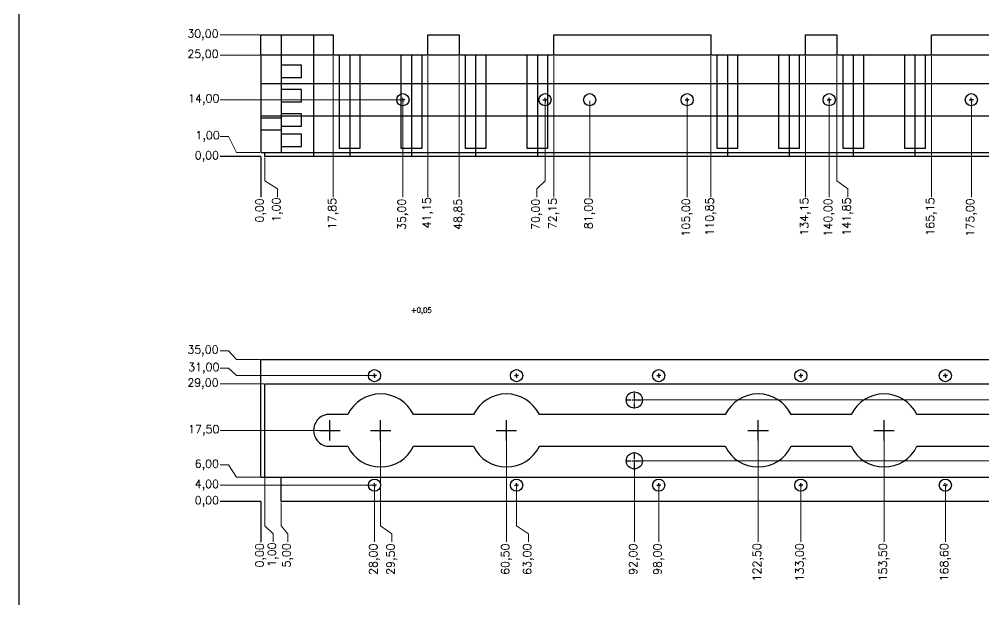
# Model space of a CAD drawing. Header units: millimetres. Extents: x -561 to 379, y -314 to 143.
# Drawn here: x -561.2 to -323.6, y -108.6 to 34.4 of the extents above; entities that cross this region are included whole.
import ezdxf

# ---------------------------------------------------------------- set-up
doc = ezdxf.new("R2010")
doc.units = ezdxf.units.MM
doc.header["$MEASUREMENT"] = 0
doc.linetypes.add('CENTER', pattern=[2, 1.25, -0.25, 0.25, -0.25])
doc.styles.add('SIMPLEX', font='simplex8.shx')
doc.dimstyles.new('dim', dxfattribs={"dimtxt": 2, "dimasz": 1, "dimexe": 0.5, "dimexo": 0.25, "dimgap": 0.25, "dimtad": 0, "dimzin": 0, "dimtxsty": 'SIMPLEX', "dimcen": 1, "dimclrd": 6, "dimclre": 6, "dimclrt": 256, "dimadec": 0, "dimazin": 0, "dimtfac": 1, "dimtmove": 0, "dimatfit": 3, "dimfxl": 1, "dimtolj": 1, "dimtzin": 0, "dimlwd": 15, "dimlwe": 15, "dimarcsym": 0})

# ---------------------------------------------------------------- blocks, each defined once
blk = doc.blocks.new('*U104')
at = {"color": 0, "linetype": 'CENTER', "transparency": 16777216}
for p, q in [((-2.12, 0), (-0.4, 0)), ((0, 0.4), (0, 2.12)), ((0.4, 0), (2.12, 0)), ((0, -2.12), (0, -0.4))]:
    blk.add_line(p, q, dxfattribs=at)
at = {"color": 0, "linetype": 'Continuous', "transparency": 16777216}
for p, q in [((-0.2, 0), (0.2, 0)), ((0, -0.2), (0, 0.2))]:
    blk.add_line(p, q, dxfattribs=at)
blk = doc.blocks.new('*U105')
at = {"color": 0, "linetype": 'CENTER', "transparency": 16777216}
for p, q in [((-2.12, 0), (-0.4, 0)), ((0, 0.4), (0, 2.12)), ((0.4, 0), (2.12, 0)), ((0, -2.12), (0, -0.4))]:
    blk.add_line(p, q, dxfattribs=at)
at = {"color": 0, "linetype": 'Continuous', "transparency": 16777216}
for p, q in [((-0.2, 0), (0.2, 0)), ((0, -0.2), (0, 0.2))]:
    blk.add_line(p, q, dxfattribs=at)
blk = doc.blocks.new('*D106')
at = {"color": 6, "lineweight": 15, "transparency": 16777216}
blk.add_line((-501.68, -84.65), (-501.68, -94.4), dxfattribs=at)
at = {"layer": 'Defpoints', "color": 0, "transparency": 16777216}
for p in [(-501.68, -84.4), (-501.68, -84.4), (-501.68, -94.4)]:
    blk.add_point(p, dxfattribs=at)
at = {"transparency": 16777216, "insert": (-501.68, -97.7), "char_height": 2, "attachment_point": 5, "rotation": 90, "style": 'SIMPLEX'}
blk.add_mtext('\\A1;0,00', dxfattribs=at)
blk = doc.blocks.new('*D107')
at = {"color": 6, "lineweight": 15, "transparency": 16777216}
for p, q in [((-500.68, -78.65), (-500.68, -90.4)), ((-500.68, -90.4), (-498.66, -92.4)), ((-498.66, -92.4), (-498.66, -94.4))]:
    blk.add_line(p, q, dxfattribs=at)
at = {"layer": 'Defpoints', "color": 0, "transparency": 16777216}
for p in [(-500.68, -78.4), (-501.68, -84.4), (-498.66, -94.4)]:
    blk.add_point(p, dxfattribs=at)
at = {"transparency": 16777216, "insert": (-498.66, -97.51), "char_height": 2, "attachment_point": 5, "rotation": 90, "style": 'SIMPLEX'}
blk.add_mtext('\\A1;1,00', dxfattribs=at)
blk = doc.blocks.new('*D108')
at = {"color": 6, "lineweight": 15, "transparency": 16777216}
for p, q in [((-496.68, -84.65), (-496.68, -90.4)), ((-496.68, -90.4), (-495.07, -92.4)), ((-495.07, -92.4), (-495.07, -94.4))]:
    blk.add_line(p, q, dxfattribs=at)
at = {"layer": 'Defpoints', "color": 0, "transparency": 16777216}
for p in [(-501.68, -84.4), (-496.68, -84.4), (-495.07, -94.4)]:
    blk.add_point(p, dxfattribs=at)
at = {"transparency": 16777216, "insert": (-495.07, -97.7), "char_height": 2, "attachment_point": 5, "rotation": 90, "style": 'SIMPLEX'}
blk.add_mtext('\\A1;5,00', dxfattribs=at)
blk = doc.blocks.new('*D109')
at = {"color": 6, "lineweight": 15, "transparency": 16777216}
blk.add_line((-473.68, -80.65), (-473.68, -94.4), dxfattribs=at)
at = {"layer": 'Defpoints', "color": 0, "transparency": 16777216}
for p in [(-473.68, -80.4), (-501.68, -84.4), (-473.68, -94.4)]:
    blk.add_point(p, dxfattribs=at)
at = {"transparency": 16777216, "insert": (-473.68, -98.65), "char_height": 2, "attachment_point": 5, "rotation": 90, "style": 'SIMPLEX'}
blk.add_mtext('\\A1;28,00', dxfattribs=at)
blk = doc.blocks.new('*D110')
at = {"color": 6, "lineweight": 15, "transparency": 16777216}
for p, q in [((-472.18, -67.15), (-472.18, -90.4)), ((-472.18, -90.4), (-469.42, -92.4)), ((-469.42, -92.4), (-469.42, -94.4))]:
    blk.add_line(p, q, dxfattribs=at)
at = {"layer": 'Defpoints', "color": 0, "transparency": 16777216}
for p in [(-472.18, -66.9), (-501.68, -84.4), (-469.42, -94.4)]:
    blk.add_point(p, dxfattribs=at)
at = {"transparency": 16777216, "insert": (-469.42, -98.65), "char_height": 2, "attachment_point": 5, "rotation": 90, "style": 'SIMPLEX'}
blk.add_mtext('\\A1;29,50', dxfattribs=at)
blk = doc.blocks.new('*D111')
at = {"color": 6, "lineweight": 15, "transparency": 16777216}
blk.add_line((-501.93, -84.4), (-511.68, -84.4), dxfattribs=at)
at = {"layer": 'Defpoints', "color": 0, "transparency": 16777216}
for p in [(-511.68, -84.4), (-501.68, -84.4), (-501.68, -84.4)]:
    blk.add_point(p, dxfattribs=at)
at = {"transparency": 16777216, "insert": (-514.98, -84.4), "char_height": 2, "attachment_point": 5, "style": 'SIMPLEX'}
blk.add_mtext('\\A1;0,00', dxfattribs=at)
blk = doc.blocks.new('*D112')
at = {"color": 6, "lineweight": 15, "transparency": 16777216}
blk.add_line((-473.93, -80.4), (-511.68, -80.4), dxfattribs=at)
at = {"layer": 'Defpoints', "color": 0, "transparency": 16777216}
for p in [(-511.68, -80.4), (-473.68, -80.4), (-501.68, -84.4)]:
    blk.add_point(p, dxfattribs=at)
at = {"transparency": 16777216, "insert": (-514.98, -80.4), "char_height": 2, "attachment_point": 5, "style": 'SIMPLEX'}
blk.add_mtext('\\A1;4,00', dxfattribs=at)
blk = doc.blocks.new('*D113')
at = {"color": 6, "lineweight": 15, "transparency": 16777216}
for p, q in [((-509.68, -75.42), (-511.68, -75.42)), ((-507.68, -78.4), (-509.68, -75.42)), ((-501.93, -78.4), (-507.68, -78.4))]:
    blk.add_line(p, q, dxfattribs=at)
at = {"layer": 'Defpoints', "color": 0, "transparency": 16777216}
for p in [(-511.68, -75.42), (-501.68, -78.4), (-501.68, -84.4)]:
    blk.add_point(p, dxfattribs=at)
at = {"transparency": 16777216, "insert": (-514.98, -75.42), "char_height": 2, "attachment_point": 5, "style": 'SIMPLEX'}
blk.add_mtext('\\A1;6,00', dxfattribs=at)
blk = doc.blocks.new('*D114')
at = {"color": 6, "lineweight": 15, "transparency": 16777216}
blk.add_line((-484.93, -66.9), (-511.68, -66.9), dxfattribs=at)
at = {"layer": 'Defpoints', "color": 0, "transparency": 16777216}
for p in [(-511.68, -66.9), (-484.68, -66.9), (-501.68, -84.4)]:
    blk.add_point(p, dxfattribs=at)
at = {"transparency": 16777216, "insert": (-515.74, -66.9), "char_height": 2, "attachment_point": 5, "style": 'SIMPLEX'}
blk.add_mtext('\\A1;17,50', dxfattribs=at)
blk = doc.blocks.new('*D115')
at = {"color": 6, "lineweight": 15, "transparency": 16777216}
blk.add_line((-500.93, -55.4), (-511.68, -55.4), dxfattribs=at)
at = {"layer": 'Defpoints', "color": 0, "transparency": 16777216}
for p in [(-511.68, -55.4), (-500.68, -55.4), (-501.68, -84.4)]:
    blk.add_point(p, dxfattribs=at)
at = {"transparency": 16777216, "insert": (-515.93, -55.4), "char_height": 2, "attachment_point": 5, "style": 'SIMPLEX'}
blk.add_mtext('\\A1;29,00', dxfattribs=at)
blk = doc.blocks.new('*D116')
at = {"color": 6, "lineweight": 15, "transparency": 16777216}
for p, q in [((-509.68, -51.58), (-511.68, -51.58)), ((-507.68, -53.4), (-509.68, -51.58)), ((-473.93, -53.4), (-507.68, -53.4))]:
    blk.add_line(p, q, dxfattribs=at)
at = {"layer": 'Defpoints', "color": 0, "transparency": 16777216}
for p in [(-511.68, -51.58), (-473.68, -53.4), (-501.68, -84.4)]:
    blk.add_point(p, dxfattribs=at)
at = {"transparency": 16777216, "insert": (-515.74, -51.58), "char_height": 2, "attachment_point": 5, "style": 'SIMPLEX'}
blk.add_mtext('\\A1;31,00', dxfattribs=at)
blk = doc.blocks.new('*D117')
at = {"color": 6, "lineweight": 15, "transparency": 16777216}
for p, q in [((-509.68, -47.27), (-511.68, -47.27)), ((-507.68, -49.4), (-509.68, -47.27)), ((-501.93, -49.4), (-507.68, -49.4))]:
    blk.add_line(p, q, dxfattribs=at)
at = {"layer": 'Defpoints', "color": 0, "transparency": 16777216}
for p in [(-511.68, -47.27), (-501.68, -49.4), (-501.68, -84.4)]:
    blk.add_point(p, dxfattribs=at)
at = {"transparency": 16777216, "insert": (-515.93, -47.27), "char_height": 2, "attachment_point": 5, "style": 'SIMPLEX'}
blk.add_mtext('\\A1;35,00', dxfattribs=at)
blk = doc.blocks.new('*D118')
at = {"color": 6, "lineweight": 15, "transparency": 16777216}
blk.add_line((-441.18, -67.15), (-441.18, -94.4), dxfattribs=at)
at = {"layer": 'Defpoints', "color": 0, "transparency": 16777216}
for p in [(-441.18, -66.9), (-501.68, -84.4), (-441.18, -94.4)]:
    blk.add_point(p, dxfattribs=at)
at = {"transparency": 16777216, "insert": (-441.18, -98.65), "char_height": 2, "attachment_point": 5, "rotation": 90, "style": 'SIMPLEX'}
blk.add_mtext('\\A1;60,50', dxfattribs=at)
blk = doc.blocks.new('*D119')
at = {"color": 6, "lineweight": 15, "transparency": 16777216}
for p, q in [((-438.68, -80.65), (-438.68, -90.4)), ((-438.68, -90.4), (-435.78, -92.4)), ((-435.78, -92.4), (-435.78, -94.4))]:
    blk.add_line(p, q, dxfattribs=at)
at = {"layer": 'Defpoints', "color": 0, "transparency": 16777216}
for p in [(-438.68, -80.4), (-501.68, -84.4), (-435.78, -94.4)]:
    blk.add_point(p, dxfattribs=at)
at = {"transparency": 16777216, "insert": (-435.78, -98.65), "char_height": 2, "attachment_point": 5, "rotation": 90, "style": 'SIMPLEX'}
blk.add_mtext('\\A1;63,00', dxfattribs=at)
blk = doc.blocks.new('*D120')
at = {"color": 6, "lineweight": 15, "transparency": 16777216}
blk.add_line((-409.68, -74.65), (-409.68, -94.4), dxfattribs=at)
at = {"layer": 'Defpoints', "color": 0, "transparency": 16777216}
for p in [(-409.68, -74.4), (-501.68, -84.4), (-409.68, -94.4)]:
    blk.add_point(p, dxfattribs=at)
at = {"transparency": 16777216, "insert": (-409.68, -98.65), "char_height": 2, "attachment_point": 5, "rotation": 90, "style": 'SIMPLEX'}
blk.add_mtext('\\A1;92,00', dxfattribs=at)
blk = doc.blocks.new('*D121')
at = {"color": 6, "lineweight": 15, "transparency": 16777216}
blk.add_line((-403.68, -80.65), (-403.68, -94.4), dxfattribs=at)
at = {"layer": 'Defpoints', "color": 0, "transparency": 16777216}
for p in [(-403.68, -80.4), (-501.68, -84.4), (-403.68, -94.4)]:
    blk.add_point(p, dxfattribs=at)
at = {"transparency": 16777216, "insert": (-403.68, -98.65), "char_height": 2, "attachment_point": 5, "rotation": 90, "style": 'SIMPLEX'}
blk.add_mtext('\\A1;98,00', dxfattribs=at)
blk = doc.blocks.new('*D122')
at = {"color": 6, "lineweight": 15, "transparency": 16777216}
blk.add_line((-379.18, -67.15), (-379.18, -94.4), dxfattribs=at)
at = {"layer": 'Defpoints', "color": 0, "transparency": 16777216}
for p in [(-379.18, -66.9), (-501.68, -84.4), (-379.18, -94.4)]:
    blk.add_point(p, dxfattribs=at)
at = {"transparency": 16777216, "insert": (-379.18, -99.41), "char_height": 2, "attachment_point": 5, "rotation": 90, "style": 'SIMPLEX'}
blk.add_mtext('\\A1;122,50', dxfattribs=at)
blk = doc.blocks.new('*D123')
at = {"color": 6, "lineweight": 15, "transparency": 16777216}
blk.add_line((-368.68, -80.65), (-368.68, -94.4), dxfattribs=at)
at = {"layer": 'Defpoints', "color": 0, "transparency": 16777216}
for p in [(-368.68, -80.4), (-501.68, -84.4), (-368.68, -94.4)]:
    blk.add_point(p, dxfattribs=at)
at = {"transparency": 16777216, "insert": (-368.68, -99.41), "char_height": 2, "attachment_point": 5, "rotation": 90, "style": 'SIMPLEX'}
blk.add_mtext('\\A1;133,00', dxfattribs=at)
blk = doc.blocks.new('*D124')
at = {"color": 6, "lineweight": 15, "transparency": 16777216}
blk.add_line((-348.18, -67.15), (-348.18, -94.4), dxfattribs=at)
at = {"layer": 'Defpoints', "color": 0, "transparency": 16777216}
for p in [(-348.18, -66.9), (-501.68, -84.4), (-348.18, -94.4)]:
    blk.add_point(p, dxfattribs=at)
at = {"transparency": 16777216, "insert": (-348.18, -99.41), "char_height": 2, "attachment_point": 5, "rotation": 90, "style": 'SIMPLEX'}
blk.add_mtext('\\A1;153,50', dxfattribs=at)
blk = doc.blocks.new('*D125')
at = {"color": 6, "lineweight": 15, "transparency": 16777216}
blk.add_line((-333.08, -80.65), (-333.08, -94.4), dxfattribs=at)
at = {"layer": 'Defpoints', "color": 0, "transparency": 16777216}
for p in [(-333.08, -80.4), (-501.68, -84.4), (-333.08, -94.4)]:
    blk.add_point(p, dxfattribs=at)
at = {"transparency": 16777216, "insert": (-333.08, -99.41), "char_height": 2, "attachment_point": 5, "rotation": 90, "style": 'SIMPLEX'}
blk.add_mtext('\\A1;168,60', dxfattribs=at)
blk = doc.blocks.new('*D126')
at = {"color": 6, "lineweight": 15, "transparency": 16777216}
blk.add_line((-298.08, -80.65), (-298.08, -94.4), dxfattribs=at)
at = {"layer": 'Defpoints', "color": 0, "transparency": 16777216}
for p in [(-298.08, -80.4), (-501.68, -84.4), (-298.08, -94.4)]:
    blk.add_point(p, dxfattribs=at)
at = {"transparency": 16777216, "insert": (-298.08, -99.6), "char_height": 2, "attachment_point": 5, "rotation": 90, "style": 'SIMPLEX'}
blk.add_mtext('\\A1;203,60', dxfattribs=at)
blk = doc.blocks.new('*D127')
at = {"color": 6, "lineweight": 15, "transparency": 16777216}
blk.add_line((-286.18, -67.15), (-286.18, -94.4), dxfattribs=at)
at = {"layer": 'Defpoints', "color": 0, "transparency": 16777216}
for p in [(-286.18, -66.9), (-501.68, -84.4), (-286.18, -94.4)]:
    blk.add_point(p, dxfattribs=at)
at = {"transparency": 16777216, "insert": (-286.18, -99.41), "char_height": 2, "attachment_point": 5, "rotation": 90, "style": 'SIMPLEX'}
blk.add_mtext('\\A1;215,50', dxfattribs=at)
blk = doc.blocks.new('*D128')
at = {"color": 6, "lineweight": 15, "transparency": 16777216}
blk.add_line((-260.08, -80.65), (-260.08, -94.4), dxfattribs=at)
at = {"layer": 'Defpoints', "color": 0, "transparency": 16777216}
for p in [(-260.08, -80.4), (-501.68, -84.4), (-260.08, -94.4)]:
    blk.add_point(p, dxfattribs=at)
at = {"transparency": 16777216, "insert": (-260.08, -99.41), "char_height": 2, "attachment_point": 5, "rotation": 90, "style": 'SIMPLEX'}
blk.add_mtext('\\A1;241,60', dxfattribs=at)
blk = doc.blocks.new('*D129')
at = {"color": 6, "lineweight": 15, "transparency": 16777216}
blk.add_line((-255.18, -67.15), (-255.18, -94.4), dxfattribs=at)
at = {"layer": 'Defpoints', "color": 0, "transparency": 16777216}
for p in [(-255.18, -66.9), (-501.68, -84.4), (-255.18, -94.4)]:
    blk.add_point(p, dxfattribs=at)
at = {"transparency": 16777216, "insert": (-255.18, -99.6), "char_height": 2, "attachment_point": 5, "rotation": 90, "style": 'SIMPLEX'}
blk.add_mtext('\\A1;246,50', dxfattribs=at)
blk = doc.blocks.new('*D130')
at = {"color": 6, "lineweight": 15, "transparency": 16777216}
blk.add_line((-242.68, -67.15), (-242.68, -94.4), dxfattribs=at)
at = {"layer": 'Defpoints', "color": 0, "transparency": 16777216}
for p in [(-242.68, -66.9), (-501.68, -84.4), (-242.68, -94.4)]:
    blk.add_point(p, dxfattribs=at)
at = {"transparency": 16777216, "insert": (-242.68, -99.6), "char_height": 2, "attachment_point": 5, "rotation": 90, "style": 'SIMPLEX'}
blk.add_mtext('\\A1;259,00', dxfattribs=at)
blk = doc.blocks.new('*D131')
at = {"color": 6, "lineweight": 15, "transparency": 16777216}
blk.add_line((-231.68, -78.65), (-231.68, -94.4), dxfattribs=at)
at = {"layer": 'Defpoints', "color": 0, "transparency": 16777216}
for p in [(-231.68, -78.4), (-501.68, -84.4), (-231.68, -94.4)]:
    blk.add_point(p, dxfattribs=at)
at = {"transparency": 16777216, "insert": (-231.68, -99.6), "char_height": 2, "attachment_point": 5, "rotation": 90, "style": 'SIMPLEX'}
blk.add_mtext('\\A1;270,00', dxfattribs=at)
blk = doc.blocks.new('*D132')
at = {"color": 6, "lineweight": 15, "transparency": 16777216}
for p, q in [((-230.68, -84.65), (-230.68, -90.4)), ((-230.68, -90.4), (-228.65, -92.4)), ((-228.65, -92.4), (-228.65, -94.4))]:
    blk.add_line(p, q, dxfattribs=at)
at = {"layer": 'Defpoints', "color": 0, "transparency": 16777216}
for p in [(-501.68, -84.4), (-230.68, -84.4), (-228.65, -94.4)]:
    blk.add_point(p, dxfattribs=at)
at = {"transparency": 16777216, "insert": (-228.65, -99.41), "char_height": 2, "attachment_point": 5, "rotation": 90, "style": 'SIMPLEX'}
blk.add_mtext('\\A1;271,00', dxfattribs=at)
blk = doc.blocks.new('*D133')
at = {"color": 6, "lineweight": 15, "transparency": 16777216}
blk.add_line((-409.43, -74.4), (-220.68, -74.4), dxfattribs=at)
at = {"layer": 'Defpoints', "color": 0, "transparency": 16777216}
for p in [(-409.68, -74.4), (-220.68, -74.4), (-501.68, -84.4)]:
    blk.add_point(p, dxfattribs=at)
at = {"transparency": 16777216, "insert": (-216.62, -74.4), "char_height": 2, "attachment_point": 5, "style": 'SIMPLEX'}
blk.add_mtext('\\A1;10,00', dxfattribs=at)
blk = doc.blocks.new('*D134')
at = {"color": 6, "lineweight": 15, "transparency": 16777216}
blk.add_line((-409.43, -59.4), (-220.68, -59.4), dxfattribs=at)
at = {"layer": 'Defpoints', "color": 0, "transparency": 16777216}
for p in [(-409.68, -59.4), (-220.68, -59.4), (-501.68, -84.4)]:
    blk.add_point(p, dxfattribs=at)
at = {"transparency": 16777216, "insert": (-216.43, -59.4), "char_height": 2, "attachment_point": 5, "style": 'SIMPLEX'}
blk.add_mtext('\\A1;25,00', dxfattribs=at)
blk = doc.blocks.new('*D135')
at = {"color": 6, "lineweight": 15, "transparency": 16777216}
blk.add_line((-501.68, 0.35), (-501.68, -9.4), dxfattribs=at)
at = {"layer": 'Defpoints', "color": 0, "transparency": 16777216}
for p in [(-501.68, 0.6), (-501.68, 0.6), (-501.68, -9.4)]:
    blk.add_point(p, dxfattribs=at)
at = {"transparency": 16777216, "insert": (-501.68, -12.7), "char_height": 2, "attachment_point": 5, "rotation": 90, "style": 'SIMPLEX'}
blk.add_mtext('\\A1;0,00', dxfattribs=at)
blk = doc.blocks.new('*D136')
at = {"color": 6, "lineweight": 15, "transparency": 16777216}
for p, q in [((-500.68, 0.35), (-500.68, -5.4)), ((-500.68, -5.4), (-497.57, -7.4)), ((-497.57, -7.4), (-497.57, -9.4))]:
    blk.add_line(p, q, dxfattribs=at)
at = {"layer": 'Defpoints', "color": 0, "transparency": 16777216}
for p in [(-501.68, 0.6), (-500.68, 0.6), (-497.57, -9.4)]:
    blk.add_point(p, dxfattribs=at)
at = {"transparency": 16777216, "insert": (-497.57, -12.51), "char_height": 2, "attachment_point": 5, "rotation": 90, "style": 'SIMPLEX'}
blk.add_mtext('\\A1;1,00', dxfattribs=at)
blk = doc.blocks.new('*D137')
at = {"color": 6, "lineweight": 15, "transparency": 16777216}
blk.add_line((-501.93, 0.6), (-511.68, 0.6), dxfattribs=at)
at = {"layer": 'Defpoints', "color": 0, "transparency": 16777216}
for p in [(-511.68, 0.6), (-501.68, 0.6), (-501.68, 0.6)]:
    blk.add_point(p, dxfattribs=at)
at = {"transparency": 16777216, "insert": (-514.98, 0.6), "char_height": 2, "attachment_point": 5, "style": 'SIMPLEX'}
blk.add_mtext('\\A1;0,00', dxfattribs=at)
blk = doc.blocks.new('*D138')
at = {"color": 6, "lineweight": 15, "transparency": 16777216}
for p, q in [((-509.68, 5.55), (-511.68, 5.55)), ((-507.68, 1.6), (-509.68, 5.55)), ((-501.93, 1.6), (-507.68, 1.6))]:
    blk.add_line(p, q, dxfattribs=at)
at = {"layer": 'Defpoints', "color": 0, "transparency": 16777216}
for p in [(-511.68, 5.55), (-501.68, 1.6), (-501.68, 0.6)]:
    blk.add_point(p, dxfattribs=at)
at = {"transparency": 16777216, "insert": (-514.79, 5.55), "char_height": 2, "attachment_point": 5, "style": 'SIMPLEX'}
blk.add_mtext('\\A1;1,00', dxfattribs=at)
blk = doc.blocks.new('*D139')
at = {"color": 6, "lineweight": 15, "transparency": 16777216}
blk.add_line((-466.93, 14.6), (-511.68, 14.6), dxfattribs=at)
at = {"layer": 'Defpoints', "color": 0, "transparency": 16777216}
for p in [(-511.68, 14.6), (-466.68, 14.6), (-501.68, 0.6)]:
    blk.add_point(p, dxfattribs=at)
at = {"transparency": 16777216, "insert": (-515.74, 14.6), "char_height": 2, "attachment_point": 5, "style": 'SIMPLEX'}
blk.add_mtext('\\A1;14,00', dxfattribs=at)
blk = doc.blocks.new('*D140')
at = {"color": 6, "lineweight": 15, "transparency": 16777216}
blk.add_line((-501.93, 25.6), (-511.68, 25.6), dxfattribs=at)
at = {"layer": 'Defpoints', "color": 0, "transparency": 16777216}
for p in [(-511.68, 25.6), (-501.68, 25.6), (-501.68, 0.6)]:
    blk.add_point(p, dxfattribs=at)
at = {"transparency": 16777216, "insert": (-515.93, 25.6), "char_height": 2, "attachment_point": 5, "style": 'SIMPLEX'}
blk.add_mtext('\\A1;25,00', dxfattribs=at)
blk = doc.blocks.new('*D141')
at = {"color": 6, "lineweight": 15, "transparency": 16777216}
blk.add_line((-501.93, 30.6), (-511.68, 30.6), dxfattribs=at)
at = {"layer": 'Defpoints', "color": 0, "transparency": 16777216}
for p in [(-511.68, 30.6), (-501.68, 30.6), (-501.68, 0.6)]:
    blk.add_point(p, dxfattribs=at)
at = {"transparency": 16777216, "insert": (-515.93, 30.6), "char_height": 2, "attachment_point": 5, "style": 'SIMPLEX'}
blk.add_mtext('\\A1;30,00', dxfattribs=at)
blk = doc.blocks.new('*D142')
at = {"color": 6, "lineweight": 15, "transparency": 16777216}
blk.add_line((-483.83, 25.35), (-483.83, -9.4), dxfattribs=at)
at = {"layer": 'Defpoints', "color": 0, "transparency": 16777216}
for p in [(-483.83, 25.6), (-501.68, 0.6), (-483.83, -9.4)]:
    blk.add_point(p, dxfattribs=at)
at = {"transparency": 16777216, "insert": (-483.83, -13.46), "char_height": 2, "attachment_point": 5, "rotation": 90, "style": 'SIMPLEX'}
blk.add_mtext('\\A1;17,85', dxfattribs=at)
blk = doc.blocks.new('*D143')
at = {"color": 6, "lineweight": 15, "transparency": 16777216}
blk.add_line((-466.68, 14.35), (-466.68, -9.4), dxfattribs=at)
at = {"layer": 'Defpoints', "color": 0, "transparency": 16777216}
for p in [(-466.68, 14.6), (-501.68, 0.6), (-466.68, -9.4)]:
    blk.add_point(p, dxfattribs=at)
at = {"transparency": 16777216, "insert": (-466.68, -13.65), "char_height": 2, "attachment_point": 5, "rotation": 90, "style": 'SIMPLEX'}
blk.add_mtext('\\A1;35,00', dxfattribs=at)
blk = doc.blocks.new('*D144')
at = {"color": 6, "lineweight": 15, "transparency": 16777216}
blk.add_line((-460.53, 25.35), (-460.53, -9.4), dxfattribs=at)
at = {"layer": 'Defpoints', "color": 0, "transparency": 16777216}
for p in [(-460.53, 25.6), (-501.68, 0.6), (-460.53, -9.4)]:
    blk.add_point(p, dxfattribs=at)
at = {"transparency": 16777216, "insert": (-460.53, -13.27), "char_height": 2, "attachment_point": 5, "rotation": 90, "style": 'SIMPLEX'}
blk.add_mtext('\\A1;41,15', dxfattribs=at)
blk = doc.blocks.new('*D145')
at = {"color": 6, "lineweight": 15, "transparency": 16777216}
blk.add_line((-452.83, 25.35), (-452.83, -9.4), dxfattribs=at)
at = {"layer": 'Defpoints', "color": 0, "transparency": 16777216}
for p in [(-452.83, 25.6), (-501.68, 0.6), (-452.83, -9.4)]:
    blk.add_point(p, dxfattribs=at)
at = {"transparency": 16777216, "insert": (-452.83, -13.65), "char_height": 2, "attachment_point": 5, "rotation": 90, "style": 'SIMPLEX'}
blk.add_mtext('\\A1;48,85', dxfattribs=at)
blk = doc.blocks.new('*D146')
at = {"color": 6, "lineweight": 15, "transparency": 16777216}
for p, q in [((-431.68, 14.35), (-431.68, -5.4)), ((-431.68, -5.4), (-433.72, -7.4)), ((-433.72, -7.4), (-433.72, -9.4))]:
    blk.add_line(p, q, dxfattribs=at)
at = {"layer": 'Defpoints', "color": 0, "transparency": 16777216}
for p in [(-431.68, 14.6), (-501.68, 0.6), (-433.72, -9.4)]:
    blk.add_point(p, dxfattribs=at)
at = {"transparency": 16777216, "insert": (-433.72, -13.65), "char_height": 2, "attachment_point": 5, "rotation": 90, "style": 'SIMPLEX'}
blk.add_mtext('\\A1;70,00', dxfattribs=at)
blk = doc.blocks.new('*D147')
at = {"color": 6, "lineweight": 15, "transparency": 16777216}
blk.add_line((-420.68, 14.35), (-420.68, -9.4), dxfattribs=at)
at = {"layer": 'Defpoints', "color": 0, "transparency": 16777216}
for p in [(-420.68, 14.6), (-501.68, 0.6), (-420.68, -9.4)]:
    blk.add_point(p, dxfattribs=at)
at = {"transparency": 16777216, "insert": (-420.68, -13.46), "char_height": 2, "attachment_point": 5, "rotation": 90, "style": 'SIMPLEX'}
blk.add_mtext('\\A1;81,00', dxfattribs=at)
blk = doc.blocks.new('*D148')
at = {"color": 6, "lineweight": 15, "transparency": 16777216}
blk.add_line((-429.53, 25.35), (-429.53, -9.4), dxfattribs=at)
at = {"layer": 'Defpoints', "color": 0, "transparency": 16777216}
for p in [(-429.53, 25.6), (-501.68, 0.6), (-429.53, -9.4)]:
    blk.add_point(p, dxfattribs=at)
at = {"transparency": 16777216, "insert": (-429.53, -13.46), "char_height": 2, "attachment_point": 5, "rotation": 90, "style": 'SIMPLEX'}
blk.add_mtext('\\A1;72,15', dxfattribs=at)
blk = doc.blocks.new('*D149')
at = {"color": 6, "lineweight": 15, "transparency": 16777216}
blk.add_line((-396.68, 14.35), (-396.68, -9.4), dxfattribs=at)
at = {"layer": 'Defpoints', "color": 0, "transparency": 16777216}
for p in [(-396.68, 14.6), (-501.68, 0.6), (-396.68, -9.4)]:
    blk.add_point(p, dxfattribs=at)
at = {"transparency": 16777216, "insert": (-396.68, -14.41), "char_height": 2, "attachment_point": 5, "rotation": 90, "style": 'SIMPLEX'}
blk.add_mtext('\\A1;105,00', dxfattribs=at)
blk = doc.blocks.new('*D150')
at = {"color": 6, "lineweight": 15, "transparency": 16777216}
blk.add_line((-390.83, 25.35), (-390.83, -9.4), dxfattribs=at)
at = {"layer": 'Defpoints', "color": 0, "transparency": 16777216}
for p in [(-390.83, 25.6), (-501.68, 0.6), (-390.83, -9.4)]:
    blk.add_point(p, dxfattribs=at)
at = {"transparency": 16777216, "insert": (-390.83, -14.22), "char_height": 2, "attachment_point": 5, "rotation": 90, "style": 'SIMPLEX'}
blk.add_mtext('\\A1;110,85', dxfattribs=at)
blk = doc.blocks.new('*D151')
at = {"color": 6, "lineweight": 15, "transparency": 16777216}
blk.add_line((-367.53, 25.35), (-367.53, -9.4), dxfattribs=at)
at = {"layer": 'Defpoints', "color": 0, "transparency": 16777216}
for p in [(-367.53, 25.6), (-501.68, 0.6), (-367.53, -9.4)]:
    blk.add_point(p, dxfattribs=at)
at = {"transparency": 16777216, "insert": (-367.53, -14.22), "char_height": 2, "attachment_point": 5, "rotation": 90, "style": 'SIMPLEX'}
blk.add_mtext('\\A1;134,15', dxfattribs=at)
blk = doc.blocks.new('*D152')
at = {"color": 6, "lineweight": 15, "transparency": 16777216}
blk.add_line((-361.68, 14.35), (-361.68, -9.4), dxfattribs=at)
at = {"layer": 'Defpoints', "color": 0, "transparency": 16777216}
for p in [(-361.68, 14.6), (-501.68, 0.6), (-361.68, -9.4)]:
    blk.add_point(p, dxfattribs=at)
at = {"transparency": 16777216, "insert": (-361.68, -14.41), "char_height": 2, "attachment_point": 5, "rotation": 90, "style": 'SIMPLEX'}
blk.add_mtext('\\A1;140,00', dxfattribs=at)
blk = doc.blocks.new('*D153')
at = {"color": 6, "lineweight": 15, "transparency": 16777216}
for p, q in [((-359.83, 25.35), (-359.83, -5.4)), ((-359.83, -5.4), (-357.09, -7.4)), ((-357.09, -7.4), (-357.09, -9.4))]:
    blk.add_line(p, q, dxfattribs=at)
at = {"layer": 'Defpoints', "color": 0, "transparency": 16777216}
for p in [(-359.83, 25.6), (-501.68, 0.6), (-357.09, -9.4)]:
    blk.add_point(p, dxfattribs=at)
at = {"transparency": 16777216, "insert": (-357.09, -14.22), "char_height": 2, "attachment_point": 5, "rotation": 90, "style": 'SIMPLEX'}
blk.add_mtext('\\A1;141,85', dxfattribs=at)
blk = doc.blocks.new('*D154')
at = {"color": 6, "lineweight": 15, "transparency": 16777216}
blk.add_line((-336.53, 25.35), (-336.53, -9.4), dxfattribs=at)
at = {"layer": 'Defpoints', "color": 0, "transparency": 16777216}
for p in [(-336.53, 25.6), (-501.68, 0.6), (-336.53, -9.4)]:
    blk.add_point(p, dxfattribs=at)
at = {"transparency": 16777216, "insert": (-336.53, -14.22), "char_height": 2, "attachment_point": 5, "rotation": 90, "style": 'SIMPLEX'}
blk.add_mtext('\\A1;165,15', dxfattribs=at)
blk = doc.blocks.new('*D155')
at = {"color": 6, "lineweight": 15, "transparency": 16777216}
blk.add_line((-326.68, 14.35), (-326.68, -9.4), dxfattribs=at)
at = {"layer": 'Defpoints', "color": 0, "transparency": 16777216}
for p in [(-326.68, 14.6), (-501.68, 0.6), (-326.68, -9.4)]:
    blk.add_point(p, dxfattribs=at)
at = {"transparency": 16777216, "insert": (-326.68, -14.41), "char_height": 2, "attachment_point": 5, "rotation": 90, "style": 'SIMPLEX'}
blk.add_mtext('\\A1;175,00', dxfattribs=at)
blk = doc.blocks.new('*D156')
at = {"color": 6, "lineweight": 15, "transparency": 16777216}
blk.add_line((-305.68, 14.35), (-305.68, -9.4), dxfattribs=at)
at = {"layer": 'Defpoints', "color": 0, "transparency": 16777216}
for p in [(-305.68, 14.6), (-501.68, 0.6), (-305.68, -9.4)]:
    blk.add_point(p, dxfattribs=at)
at = {"transparency": 16777216, "insert": (-305.68, -14.41), "char_height": 2, "attachment_point": 5, "rotation": 90, "style": 'SIMPLEX'}
blk.add_mtext('\\A1;196,00', dxfattribs=at)
blk = doc.blocks.new('*D157')
at = {"color": 6, "lineweight": 15, "transparency": 16777216}
blk.add_line((-297.83, 25.35), (-297.83, -9.4), dxfattribs=at)
at = {"layer": 'Defpoints', "color": 0, "transparency": 16777216}
for p in [(-297.83, 25.6), (-501.68, 0.6), (-297.83, -9.4)]:
    blk.add_point(p, dxfattribs=at)
at = {"transparency": 16777216, "insert": (-297.83, -14.6), "char_height": 2, "attachment_point": 5, "rotation": 90, "style": 'SIMPLEX'}
blk.add_mtext('\\A1;203,85', dxfattribs=at)
blk = doc.blocks.new('*D158')
at = {"color": 6, "lineweight": 15, "transparency": 16777216}
blk.add_line((-291.68, 14.35), (-291.68, -9.4), dxfattribs=at)
at = {"layer": 'Defpoints', "color": 0, "transparency": 16777216}
for p in [(-291.68, 14.6), (-501.68, 0.6), (-291.68, -9.4)]:
    blk.add_point(p, dxfattribs=at)
at = {"transparency": 16777216, "insert": (-291.68, -14.41), "char_height": 2, "attachment_point": 5, "rotation": 90, "style": 'SIMPLEX'}
blk.add_mtext('\\A1;210,00', dxfattribs=at)
blk = doc.blocks.new('*D159')
at = {"color": 6, "lineweight": 15, "transparency": 16777216}
blk.add_line((-274.53, 25.35), (-274.53, -9.4), dxfattribs=at)
at = {"layer": 'Defpoints', "color": 0, "transparency": 16777216}
for p in [(-274.53, 25.6), (-501.68, 0.6), (-274.53, -9.4)]:
    blk.add_point(p, dxfattribs=at)
at = {"transparency": 16777216, "insert": (-274.53, -14.41), "char_height": 2, "attachment_point": 5, "rotation": 90, "style": 'SIMPLEX'}
blk.add_mtext('\\A1;227,15', dxfattribs=at)
blk = doc.blocks.new('*D160')
at = {"color": 6, "lineweight": 15, "transparency": 16777216}
blk.add_line((-266.83, 25.35), (-266.83, -9.4), dxfattribs=at)
at = {"layer": 'Defpoints', "color": 0, "transparency": 16777216}
for p in [(-266.83, 25.6), (-501.68, 0.6), (-266.83, -9.4)]:
    blk.add_point(p, dxfattribs=at)
at = {"transparency": 16777216, "insert": (-266.83, -14.6), "char_height": 2, "attachment_point": 5, "rotation": 90, "style": 'SIMPLEX'}
blk.add_mtext('\\A1;234,85', dxfattribs=at)
blk = doc.blocks.new('*D161')
at = {"color": 6, "lineweight": 15, "transparency": 16777216}
blk.add_line((-256.68, 14.35), (-256.68, -9.4), dxfattribs=at)
at = {"layer": 'Defpoints', "color": 0, "transparency": 16777216}
for p in [(-256.68, 14.6), (-501.68, 0.6), (-256.68, -9.4)]:
    blk.add_point(p, dxfattribs=at)
at = {"transparency": 16777216, "insert": (-256.68, -14.6), "char_height": 2, "attachment_point": 5, "rotation": 90, "style": 'SIMPLEX'}
blk.add_mtext('\\A1;245,00', dxfattribs=at)
blk = doc.blocks.new('*D162')
at = {"color": 6, "lineweight": 15, "transparency": 16777216}
blk.add_line((-231.68, 0.35), (-231.68, -9.4), dxfattribs=at)
at = {"layer": 'Defpoints', "color": 0, "transparency": 16777216}
for p in [(-501.68, 0.6), (-231.68, 0.6), (-231.68, -9.4)]:
    blk.add_point(p, dxfattribs=at)
at = {"transparency": 16777216, "insert": (-231.68, -14.6), "char_height": 2, "attachment_point": 5, "rotation": 90, "style": 'SIMPLEX'}
blk.add_mtext('\\A1;270,00', dxfattribs=at)
blk = doc.blocks.new('*D163')
at = {"color": 6, "lineweight": 15, "transparency": 16777216}
for p, q in [((-230.68, 1.35), (-230.68, -5.4)), ((-230.68, -5.4), (-227.76, -7.4)), ((-227.76, -7.4), (-227.76, -9.4))]:
    blk.add_line(p, q, dxfattribs=at)
at = {"layer": 'Defpoints', "color": 0, "transparency": 16777216}
for p in [(-501.68, 0.6), (-230.68, 1.6), (-227.76, -9.4)]:
    blk.add_point(p, dxfattribs=at)
at = {"transparency": 16777216, "insert": (-227.76, -14.41), "char_height": 2, "attachment_point": 5, "rotation": 90, "style": 'SIMPLEX'}
blk.add_mtext('\\A1;271,00', dxfattribs=at)
blk = doc.blocks.new('*D164')
at = {"color": 6, "lineweight": 15, "transparency": 16777216}
blk.add_line((-230.43, 10.6), (-220.68, 10.6), dxfattribs=at)
at = {"layer": 'Defpoints', "color": 0, "transparency": 16777216}
for p in [(-230.68, 10.6), (-220.68, 10.6), (-501.68, 0.6)]:
    blk.add_point(p, dxfattribs=at)
at = {"transparency": 16777216, "insert": (-216.62, 10.6), "char_height": 2, "attachment_point": 5, "style": 'SIMPLEX'}
blk.add_mtext('\\A1;10,00', dxfattribs=at)
blk = doc.blocks.new('*D165')
at = {"color": 6, "lineweight": 15, "transparency": 16777216}
blk.add_line((-230.43, 18.6), (-220.68, 18.6), dxfattribs=at)
at = {"layer": 'Defpoints', "color": 0, "transparency": 16777216}
for p in [(-230.68, 18.6), (-220.68, 18.6), (-501.68, 0.6)]:
    blk.add_point(p, dxfattribs=at)
at = {"transparency": 16777216, "insert": (-216.62, 18.6), "char_height": 2, "attachment_point": 5, "style": 'SIMPLEX'}
blk.add_mtext('\\A1;18,00', dxfattribs=at)
blk = doc.blocks.new('*D166')
at = {"color": 6, "lineweight": 15, "transparency": 16777216}
blk.add_line((-243.53, 25.35), (-243.53, -9.4), dxfattribs=at)
at = {"layer": 'Defpoints', "color": 0, "transparency": 16777216}
for p in [(-243.53, 25.6), (-501.68, 0.6), (-243.53, -9.4)]:
    blk.add_point(p, dxfattribs=at)
at = {"transparency": 16777216, "insert": (-243.53, -14.41), "char_height": 2, "attachment_point": 5, "rotation": 90, "style": 'SIMPLEX'}
blk.add_mtext('\\A1;258,15', dxfattribs=at)

msp = doc.modelspace()

# ---------------------------------------------------------------- linework, layer by layer
at = {"color": 6}
for p, q in [((-496.684, 30.599), (-496.684, 1.599)), ((-488.684, 30.599), (-488.684, 0.599)), ((-479.774, 25.599), (-479.774, 0.599)), ((-464.574, 25.599), (-464.574, 0.599)), ((-448.774, 25.599), (-448.774, 0.599)), ((-433.574, 25.599), (-433.574, 0.599)), ((-386.774, 25.599), (-386.774, 0.599)), ((-371.574, 25.599), (-371.574, 0.599)), ((-355.774, 25.599), (-355.774, 0.599)), ((-340.574, 25.599), (-340.574, 0.599)), ((-484.684, -69.411), (-484.684, -64.391)), ((-472.184, -69.411), (-472.184, -64.391)), ((-441.184, -69.411), (-441.184, -64.391)), ((-379.184, -69.411), (-379.184, -64.391)), ((-348.184, -69.411), (-348.184, -64.391)), ((-487.194, -66.901), (-482.174, -66.901)), ((-474.694, -66.901), (-469.674, -66.901)), ((-443.694, -66.901), (-438.674, -66.901)), ((-381.694, -66.901), (-376.674, -66.901)), ((-350.694, -66.901), (-345.674, -66.901))]:
    msp.add_line(p, q, dxfattribs=at)
at = {"color": 7}
for p, q in [((-501.684, 18.599), (-230.684, 18.599)), ((-501.684, 10.599), (-230.684, 10.599)), ((-501.684, 0.599), (-511.684, 0.599)), ((-501.684, 0.599), (-501.684, -9.401)), ((-500.684, -78.401), (-500.684, -55.401)), ((-500.684, -55.401), (-231.684, -55.401)), ((-501.684, -78.401), (-231.684, -78.401)), ((-496.684, -84.401), (-496.684, -78.401)), ((-501.684, -84.401), (-511.684, -84.401)), ((-501.684, -84.401), (-501.684, -94.401))]:
    msp.add_line(p, q, dxfattribs=at)
at = {"color": 1}
msp.add_lwpolyline([(-561.172, -314.031), (-561.172, 142.563), (60.496, 142.563), (60.496, -314.031)], close=True, dxfattribs=at)
at = {"color": 7}
for points in [[(-501.684, 25.599), (-501.684, 30.599), (-483.834, 30.599), (-483.834, 25.599)], [(-460.534, 25.599), (-460.534, 30.599), (-452.834, 30.599), (-452.834, 25.599)], [(-429.534, 25.599), (-429.534, 30.599), (-390.834, 30.599), (-390.834, 25.599)], [(-367.534, 25.599), (-367.534, 30.599), (-359.834, 30.599), (-359.834, 25.599)], [(-336.534, 25.599), (-336.534, 30.599), (-297.834, 30.599), (-297.834, 25.599)], [(-230.684, 25.599), (-501.684, 25.599), (-501.684, 1.599), (-230.684, 1.599)]]:
    msp.add_lwpolyline(points, close=True, dxfattribs=at)
at = {"color": 6}
for points in [[(-477.264, 25.599), (-477.264, 2.599), (-482.284, 2.599), (-482.284, 25.599)], [(-462.064, 25.599), (-462.064, 2.599), (-467.084, 2.599), (-467.084, 25.599)], [(-446.264, 25.599), (-446.264, 2.599), (-451.284, 2.599), (-451.284, 25.599)], [(-431.064, 25.598), (-431.064, 2.598), (-436.084, 2.599), (-436.084, 25.599)], [(-384.264, 25.599), (-384.264, 2.599), (-389.284, 2.599), (-389.284, 25.599)], [(-369.064, 25.599), (-369.064, 2.599), (-374.084, 2.599), (-374.084, 25.599)], [(-353.264, 25.599), (-353.264, 2.599), (-358.284, 2.599), (-358.284, 25.599)], [(-338.064, 25.599), (-338.064, 2.599), (-343.084, 2.599), (-343.084, 25.599)], [(-467.184, 14.597), (-466.684, 14.599), (-466.681, 14.099)], [(-466.184, 14.602), (-466.684, 14.599), (-466.686, 15.099)], [(-432.184, 14.597), (-431.684, 14.599), (-431.681, 14.099)], [(-431.184, 14.602), (-431.684, 14.599), (-431.686, 15.099)], [(-397.184, 14.597), (-396.684, 14.599), (-396.681, 14.099)], [(-396.184, 14.602), (-396.684, 14.599), (-396.686, 15.099)], [(-362.184, 14.597), (-361.684, 14.599), (-361.681, 14.099)], [(-361.184, 14.602), (-361.684, 14.599), (-361.686, 15.099)], [(-327.184, 14.597), (-326.684, 14.599), (-326.681, 14.099)], [(-326.184, 14.602), (-326.684, 14.599), (-326.686, 15.099)], [(-501.684, 10.099), (-496.684, 10.099), (-496.684, 7.099), (-501.684, 7.099)], [(-474.184, -53.403), (-473.684, -53.401), (-473.681, -53.901)], [(-473.184, -53.398), (-473.684, -53.401), (-473.686, -52.901)], [(-439.184, -53.403), (-438.684, -53.401), (-438.681, -53.901)], [(-438.184, -53.398), (-438.684, -53.401), (-438.686, -52.901)], [(-404.184, -53.403), (-403.684, -53.401), (-403.681, -53.901)], [(-403.184, -53.398), (-403.684, -53.401), (-403.686, -52.901)], [(-369.184, -53.403), (-368.684, -53.401), (-368.681, -53.901)], [(-368.184, -53.398), (-368.684, -53.401), (-368.686, -52.901)], [(-333.584, -53.403), (-333.084, -53.401), (-333.081, -53.901)], [(-332.584, -53.398), (-333.084, -53.401), (-333.086, -52.901)], [(-474.184, -80.403), (-473.684, -80.401), (-473.681, -80.901)], [(-473.184, -80.398), (-473.684, -80.401), (-473.686, -79.901)], [(-439.184, -80.403), (-438.684, -80.401), (-438.681, -80.901)], [(-438.184, -80.398), (-438.684, -80.401), (-438.686, -79.901)], [(-404.184, -80.403), (-403.684, -80.401), (-403.681, -80.901)], [(-403.184, -80.398), (-403.684, -80.401), (-403.686, -79.901)], [(-369.184, -80.403), (-368.684, -80.401), (-368.681, -80.901)], [(-368.184, -80.398), (-368.684, -80.401), (-368.686, -79.901)], [(-333.584, -80.403), (-333.084, -80.401), (-333.081, -80.901)], [(-332.584, -80.398), (-333.084, -80.401), (-333.086, -79.901)]]:
    msp.add_lwpolyline(points, dxfattribs=at)
for points in [[(-491.684, 20.099), (-491.684, 23.099), (-496.684, 23.099), (-496.684, 20.099)], [(-491.684, 14.099), (-491.684, 17.099), (-496.684, 17.099), (-496.684, 14.099)], [(-491.684, 8.099), (-491.684, 11.099), (-496.684, 11.099), (-496.684, 8.099)], [(-491.684, 3.099), (-491.684, 6.099), (-496.684, 6.099), (-496.684, 3.099)]]:
    msp.add_lwpolyline(points, close=True, dxfattribs=at)
at = {"color": 7}
for points in [[(-231.684, 1.599), (-231.684, 0.599), (-500.684, 0.599), (-500.684, 1.599)], [(-501.684, -78.401), (-501.684, -49.401), (-230.684, -49.401), (-230.684, -84.401), (-496.684, -84.401)]]:
    msp.add_lwpolyline(points, dxfattribs=at)
msp.add_lwpolyline([(-294.29, -62.993), (-340.077, -62.993, 0.6280242), (-356.29, -62.993), (-371.077, -62.993, 0.6280242), (-387.29, -62.993), (-433.077, -62.993, 0.6280242), (-449.29, -62.993), (-464.077, -62.993, 0.6280242), (-480.29, -62.993), (-485.534, -62.993, 0.805906), (-485.534, -70.81), (-480.29, -70.81, 0.6280242), (-464.077, -70.81), (-449.29, -70.81, 0.6280242), (-433.077, -70.81), (-387.29, -70.81, 0.6280242), (-371.077, -70.81), (-356.29, -70.81, 0.6280242), (-340.077, -70.81), (-294.29, -70.81, 0.6280242)], format="xyb", dxfattribs=at)
at = {"color": 6}
for centre in [(-466.684, 14.599), (-431.684, 14.599), (-396.684, 14.599), (-361.684, 14.599), (-326.684, 14.599), (-473.684, -53.401), (-438.684, -53.401), (-403.684, -53.401), (-368.684, -53.401), (-333.084, -53.401), (-473.684, -80.401), (-438.684, -80.401), (-403.684, -80.401), (-368.684, -80.401), (-333.084, -80.401)]:
    msp.add_circle(centre, 1.5, dxfattribs=at)
msp.add_circle((-420.684, 14.599), 1.5)
at = {"color": 7}
for centre in [(-409.684, -59.401), (-409.684, -74.401)]:
    msp.add_circle(centre, 2, dxfattribs=at)

# ---------------------------------------------------------------- block references
at = {"color": 6, "linetype": 'CENTER'}
for name, p in [('*U104', (-409.684, -59.401)), ('*U105', (-409.684, -74.401))]:
    msp.add_blockref(name, p, dxfattribs=at)

# ---------------------------------------------------------------- texts
at = {"color": 7, "insert": (-464.712, -36.635), "char_height": 1.25, "attachment_point": 1, "style": 'SIMPLEX'}
msp.add_mtext_dynamic_manual_height_columns('+0,05', width=29.57385, gutter_width=1, heights=[0], dxfattribs=at)

# ---------------------------------------------------------------- dimensions: what is measured, and where the dimension line sits
at = {"color": 7}
for feature_location, offset, dtype, origin, picture, middle in [((-501.684, 30.599), (-10, 0), 0, (-501.684, 0.599), '*D141', (-515.934, 30.599)), ((-501.684, 25.599), (-10, 0), 0, (-501.684, 0.599), '*D140', (-515.934, 25.599)), ((-483.834, 25.599), (0, -35), 1, (-501.684, 0.599), '*D142', (-483.834, -13.46)), ((-460.534, 25.599), (0, -35), 1, (-501.684, 0.599), '*D144', (-460.534, -13.27)), ((-452.834, 25.599), (0, -35), 1, (-501.684, 0.599), '*D145', (-452.834, -13.651)), ((-429.534, 25.599), (0, -35), 1, (-501.684, 0.599), '*D148', (-429.534, -13.46)), ((-390.834, 25.599), (0, -35), 1, (-501.684, 0.599), '*D150', (-390.834, -14.222)), ((-367.534, 25.599), (0, -35), 1, (-501.684, 0.599), '*D151', (-367.534, -14.222)), ((-359.834, 25.599), (2.742, -35), 1, (-501.684, 0.599), '*D153', (-357.092, -14.222)), ((-336.534, 25.599), (0, -35), 1, (-501.684, 0.599), '*D154', (-336.534, -14.222)), ((-297.834, 25.599), (0, -35), 1, (-501.684, 0.599), '*D157', (-297.834, -14.603)), ((-274.534, 25.599), (0, -35), 1, (-501.684, 0.599), '*D159', (-274.534, -14.413)), ((-266.834, 25.599), (0, -35), 1, (-501.684, 0.599), '*D160', (-266.834, -14.603)), ((-243.534, 25.599), (0, -35), 1, (-501.684, 0.599), '*D166', (-243.534, -14.413)), ((-230.684, 18.599), (10, 0), 0, (-501.684, 0.599), '*D165', (-216.624, 18.599)), ((-466.684, 14.599), (-45, 0), 0, (-501.684, 0.599), '*D139', (-515.743, 14.599)), ((-466.684, 14.599), (0, -24), 1, (-501.684, 0.599), '*D143', (-466.684, -13.651)), ((-431.684, 14.599), (-2.039, -24), 1, (-501.684, 0.599), '*D146', (-433.723, -13.651)), ((-420.684, 14.599), (0, -24), 1, (-501.684, 0.599), '*D147', (-420.684, -13.46)), ((-396.684, 14.599), (0, -24), 1, (-501.684, 0.599), '*D149', (-396.684, -14.413)), ((-361.684, 14.599), (0, -24), 1, (-501.684, 0.599), '*D152', (-361.684, -14.413)), ((-326.684, 14.599), (0, -24), 1, (-501.684, 0.599), '*D155', (-326.684, -14.413)), ((-305.684, 14.599), (0, -24), 1, (-501.684, 0.599), '*D156', (-305.684, -14.413)), ((-291.684, 14.599), (0, -24), 1, (-501.684, 0.599), '*D158', (-291.684, -14.413)), ((-256.684, 14.599), (0, -24), 1, (-501.684, 0.599), '*D161', (-256.684, -14.603)), ((-230.684, 10.599), (10, 0), 0, (-501.684, 0.599), '*D164', (-216.624, 10.599)), ((-501.684, 1.599), (-10, 3.946), 0, (-501.684, 0.599), '*D138', (-514.791, 5.546)), ((-501.683533022, 0.599361913), (-10, 0), 0, (-501.683533021, 0.599361913), '*D137', (-514.981152069, 0.599361913)), ((-501.683533022, 0.599361913), (0, -10), 1, (-501.683533022, 0.599361913), '*D135', (-501.683533021, -12.698257134)), ((-230.684, 1.599), (2.927, -11), 1, (-501.684, 0.599), '*D163', (-227.756, -14.413)), ((-500.684, 0.599), (3.112, -10), 1, (-501.684, 0.599), '*D136', (-497.571, -12.508)), ((-231.684, 0.599), (0, -10), 1, (-501.684, 0.599), '*D162', (-231.684, -14.603)), ((-501.684, -49.401), (-10, 2.13), 0, (-501.684, -84.401), '*D117', (-515.934, -47.271)), ((-473.684, -53.401), (-38, 1.817), 0, (-501.684, -84.401), '*D116', (-515.743, -51.584)), ((-500.684, -55.401), (-11, 0), 0, (-501.684, -84.401), '*D115', (-515.934, -55.401)), ((-409.684, -59.401), (189, 0), 0, (-501.684, -84.401), '*D134', (-216.434, -59.401)), ((-484.684, -66.901), (-27, 0), 0, (-501.684, -84.401), '*D114', (-515.743, -66.901)), ((-472.184, -66.901), (2.763, -27.499), 1, (-501.684, -84.401), '*D110', (-469.42, -98.651)), ((-441.184, -66.901), (0, -27.499), 1, (-501.684, -84.401), '*D118', (-441.184, -98.651)), ((-379.184, -66.901), (0, -27.499), 1, (-501.684, -84.401), '*D122', (-379.184, -99.413)), ((-348.184, -66.901), (0, -27.499), 1, (-501.684, -84.401), '*D124', (-348.184, -99.413)), ((-286.184, -66.901), (0, -27.499), 1, (-501.684, -84.401), '*D127', (-286.184, -99.413)), ((-255.184, -66.901), (0, -27.499), 1, (-501.684, -84.401), '*D129', (-255.184, -99.603)), ((-242.684, -66.901), (0, -27.499), 1, (-501.684, -84.401), '*D130', (-242.684, -99.603)), ((-409.684, -74.401), (189, 0), 0, (-501.684, -84.401), '*D133', (-216.624, -74.401)), ((-501.684, -78.401), (-10, 2.985), 0, (-501.684, -84.401), '*D113', (-514.981, -75.416)), ((-409.684, -74.401), (0, -20), 1, (-501.684, -84.401), '*D120', (-409.684, -98.651)), ((-473.684, -80.401), (-38, 0), 0, (-501.684, -84.401), '*D112', (-514.981, -80.401)), ((-500.684, -78.401), (2.021, -16), 1, (-501.684, -84.401), '*D107', (-498.663, -97.508)), ((-231.684, -78.401), (0, -16), 1, (-501.684, -84.401), '*D131', (-231.684, -99.603)), ((-473.684, -80.401), (0, -14), 1, (-501.684, -84.401), '*D109', (-473.684, -98.651)), ((-438.684, -80.401), (2.908, -14), 1, (-501.684, -84.401), '*D119', (-435.776, -98.651)), ((-403.684, -80.401), (0, -14), 1, (-501.684, -84.401), '*D121', (-403.684, -98.651)), ((-368.684, -80.401), (0, -14), 1, (-501.684, -84.401), '*D123', (-368.684, -99.413)), ((-333.084, -80.401), (0, -14), 1, (-501.684, -84.401), '*D125', (-333.084, -99.413)), ((-298.084, -80.401), (0, -14), 1, (-501.684, -84.401), '*D126', (-298.084, -99.603)), ((-260.084, -80.401), (0, -14), 1, (-501.684, -84.401), '*D128', (-260.084, -99.413)), ((-501.683533022, -84.400638087), (-10, 0), 0, (-501.683533021, -84.400638087), '*D111', (-514.981152069, -84.400638087)), ((-501.683533022, -84.400638087), (0, -10), 1, (-501.683533022, -84.400638087), '*D106', (-501.683533021, -97.698257134)), ((-496.684, -84.401), (1.611, -10), 1, (-501.684, -84.401), '*D108', (-495.072, -97.698)), ((-230.684, -84.401), (2.034, -10), 1, (-501.684, -84.401), '*D132', (-228.649, -99.413))]:
    dim = msp.add_ordinate_dim(feature_location=feature_location, offset=offset, dtype=dtype, origin=origin, dimstyle='dim', dxfattribs=at)
    dim.commit()
    dim.dimension.update_dxf_attribs({"geometry": picture, "text_midpoint": middle})

doc.saveas('drawing.dxf')
